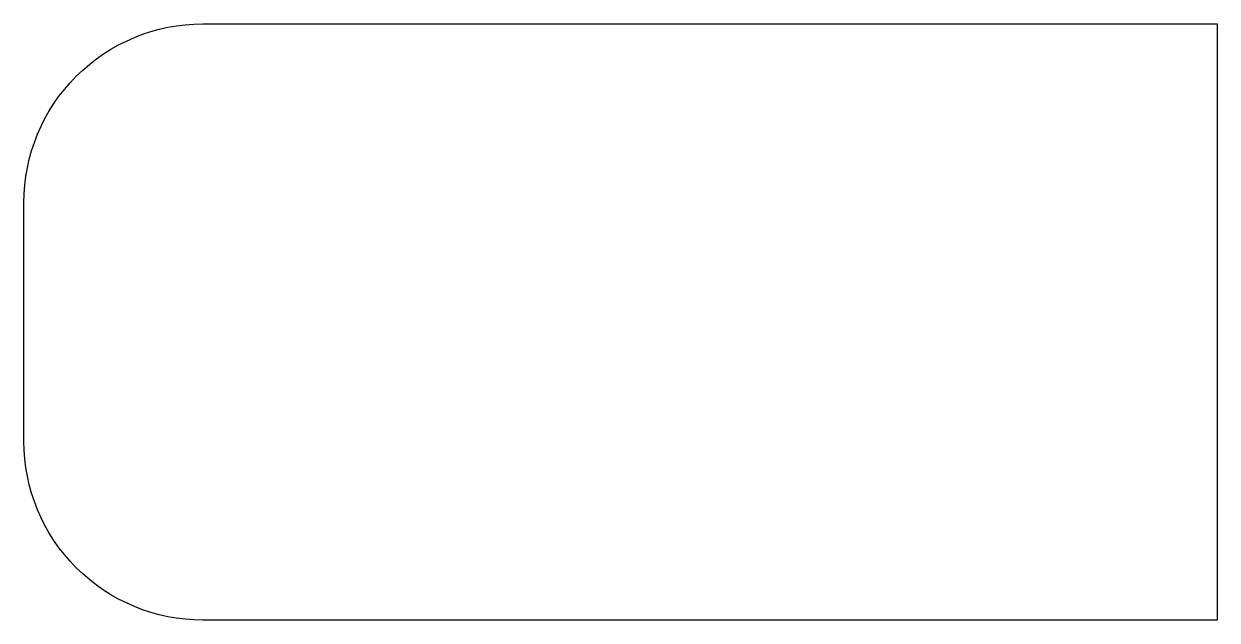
# Model space of a CAD drawing. Header units: millimetres. Extents: x 0 to 50, y 0 to 25.
import ezdxf

# ---------------------------------------------------------------- set-up
doc = ezdxf.new("R2010")
doc.units = ezdxf.units.MM

msp = doc.modelspace()

# ---------------------------------------------------------------- linework, layer by layer
msp.add_lwpolyline([(0, 7.5), (0, 17.5, -0.414214), (7.5, 25), (50, 25), (50, 0), (7.5, 0, -0.414214)], format="xyb", close=True)

doc.saveas('drawing.dxf')
